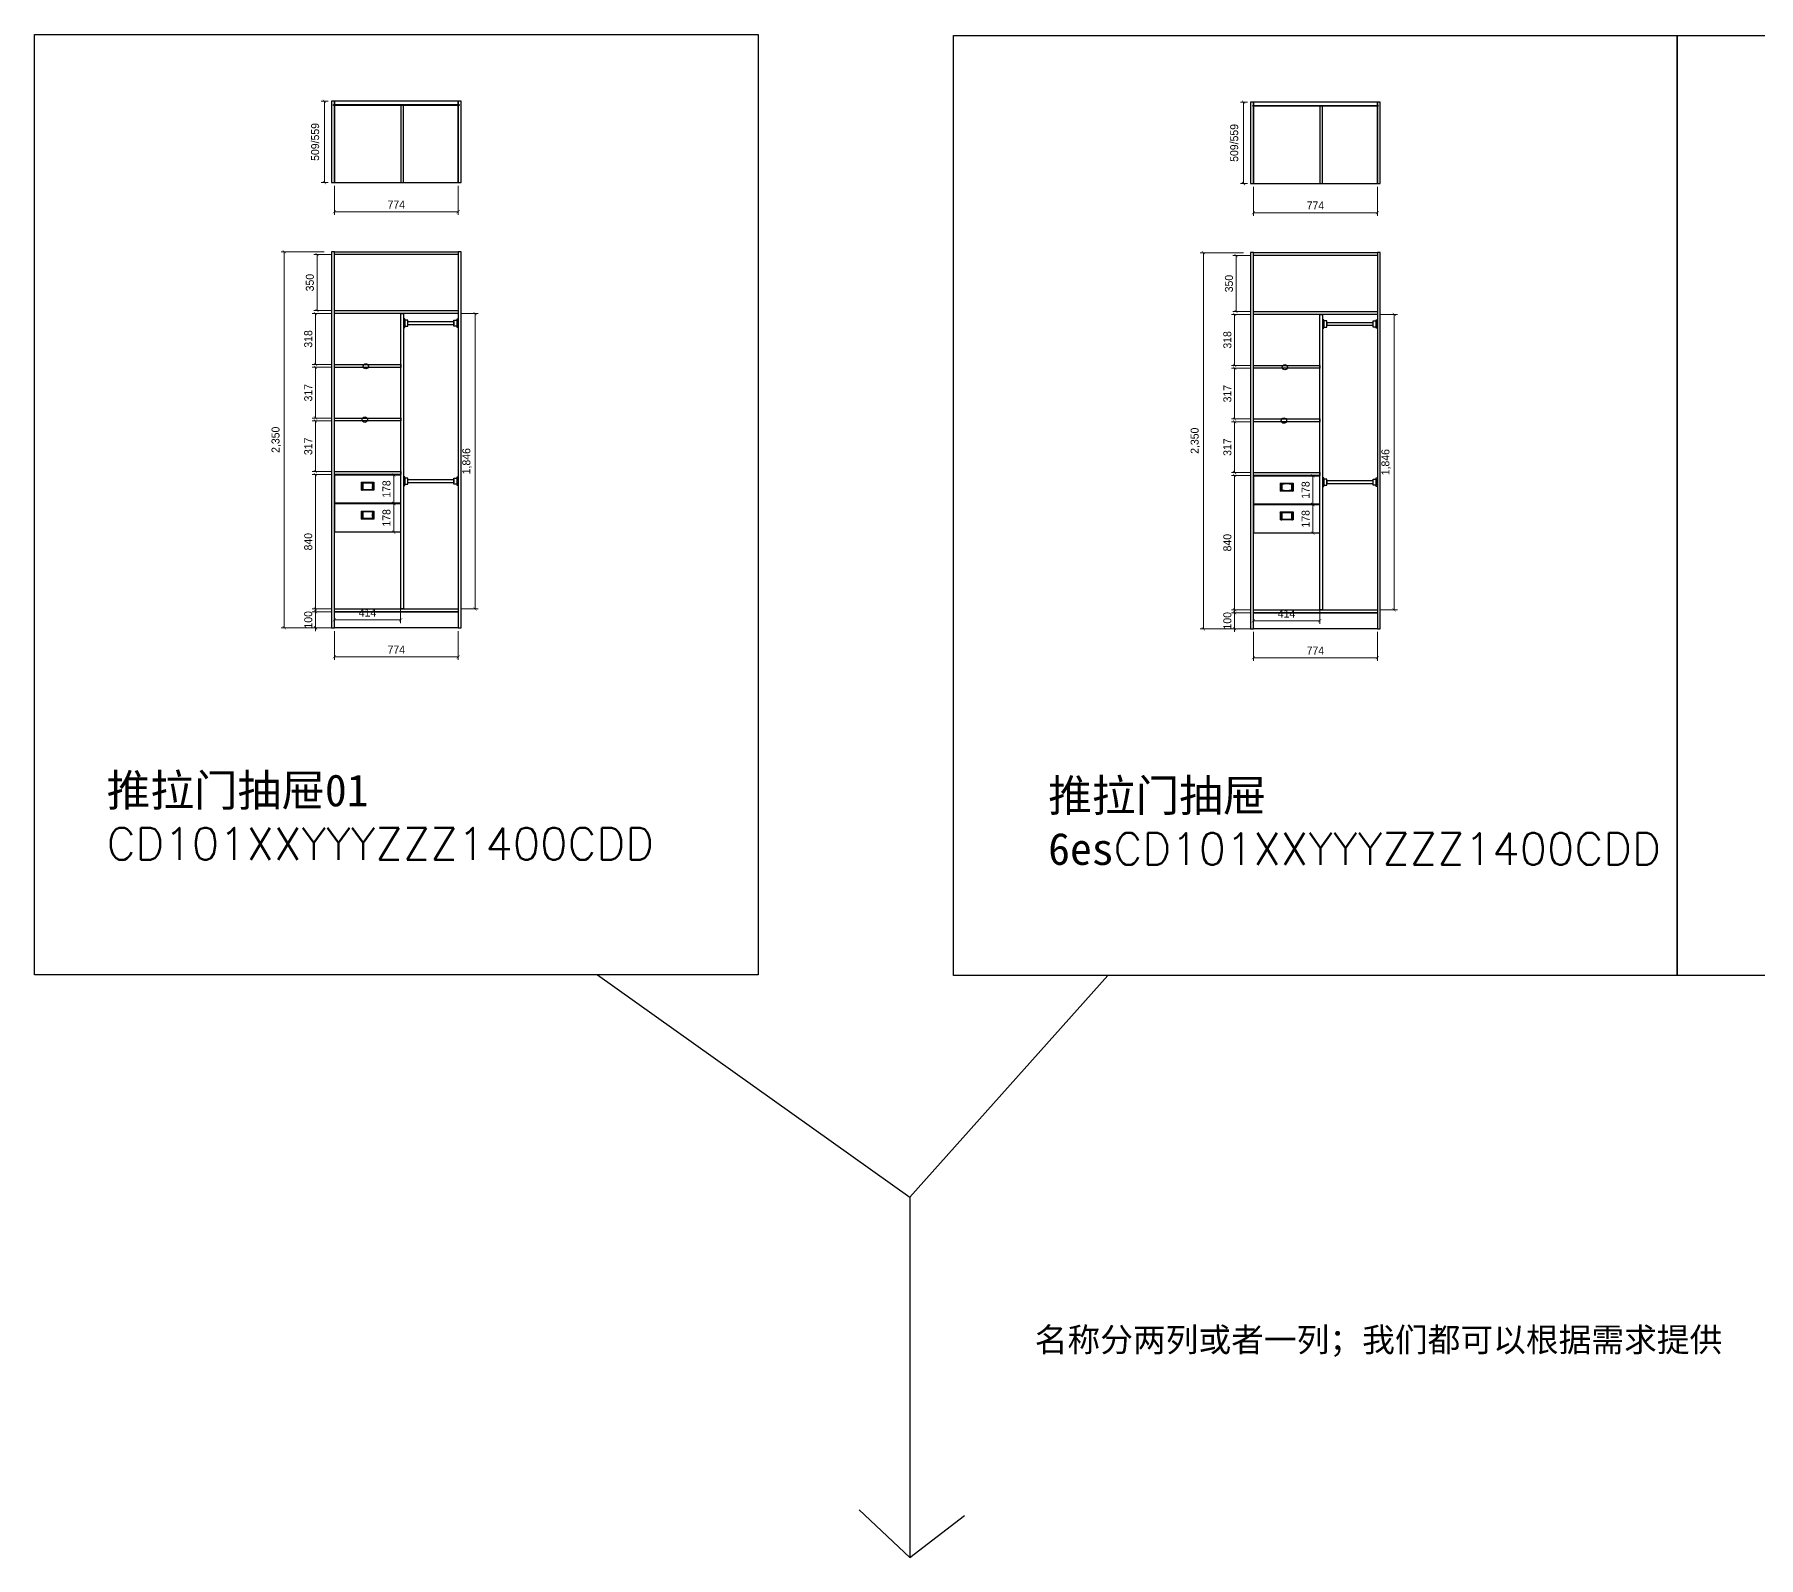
# Model space of a CAD drawing. Header units: millimetres. Extents: x 266 to 44582, y -75 to 31716.
# Drawn here: x 266 to 11039, y 22200 to 31716 of the extents above; entities that cross this region are included whole.
import ezdxf

# ---------------------------------------------------------------- set-up
doc = ezdxf.new("R2010")
doc.units = ezdxf.units.MM
for name, color, linetype in [('3', 3, 'Continuous'), ('7', 7, 'Continuous'), ('DIM【标注】', 66, 'Continuous')]:
    doc.layers.add(name, color=color, linetype=linetype)
doc.styles.add('-黑体', font='txt.shx', dxfattribs={"bigfont": 'bigfont.shx'})
doc.styles.add('AUDIT_D_071121225343-4', font='')
doc.styles.get("Standard").update_dxf_attribs({"font": ''})
doc.styles.get('AUDIT_D_071121225343-4').set_extended_font_data('HY울릉도L')
doc.styles.get('Standard').set_extended_font_data('SimSun')
doc.dimstyles.new('家居常用', dxfattribs={"dimscale": 200, "dimtxt": 0.25, "dimasz": 0.1, "dimexe": 0.1, "dimexo": 0.1, "dimgap": 0.1, "dimtad": 1, "dimdec": 0, "dimlunit": 6, "dimtxsty": 'AUDIT_D_071121225343-4', "dimblk": 'ARCHTICK', "dimcen": 1, "dimclrd": 252, "dimclre": 252, "dimclrt": 3, "dimadec": 0, "dimazin": 0, "dimtfac": 1, "dimtdec": 0, "dimtix": 1, "dimtmove": 1, "dimatfit": 3, "dimldrblk": 'DOT', "dimfxl": 0.3, "dimfxlon": 1, "dimlwd": 9, "dimlwe": 9, "dimarcsym": 0})
pattern_1 = [(45, (1305.171, -13759.847), (-2.245064, 2.245064), []), (45, (1305.171, -13758.2594), (-2.245064, 2.245064), [])]

# ---------------------------------------------------------------- blocks, each defined once
blk = doc.blocks.new('_ArchTick')
at = {"color": 0, "linetype": 'ByBlock', "const_width": 0.15}
blk.add_lwpolyline([(-0.5, -0.5), (0.5, 0.5)], dxfattribs=at)
blk = doc.blocks.new('*D5')
at = {"layer": '3', "color": 252, "lineweight": 9}
for p, q in [((7863, 30335), (7755, 30335)), ((7775, 30335), (7775, 29985)), ((7863, 29985), (7755, 29985))]:
    blk.add_line(p, q, dxfattribs=at)
at = {"layer": 'Defpoints', "color": 0}
for p in [(7883, 30335), (7775, 29985), (7883, 29985)]:
    blk.add_point(p, dxfattribs=at)
at = {"layer": '3', "color": 252, "lineweight": 9, "xscale": 20, "yscale": 20, "zscale": 20}
for p, rotation in [((7775, 30335), 90), ((7775, 29985), 270)]:
    blk.add_blockref('_ArchTick', p, dxfattribs=dict(at, rotation=rotation))
at = {"layer": '3', "color": 3, "insert": (7730, 30160), "char_height": 50, "attachment_point": 5, "rotation": 90, "style": 'AUDIT_D_071121225343-4'}
blk.add_mtext('350', dxfattribs=at)
blk = doc.blocks.new('_DOT')
at = {"color": 0, "linetype": 'ByBlock'}
blk.add_line((-0.5, 0), (-1, 0), dxfattribs=at)
at = {"color": 0, "linetype": 'ByBlock', "const_width": 0.5}
blk.add_lwpolyline([(-0.25, 0, 1), (0.25, 0, 1)], format="xyb", close=True, dxfattribs=at)
blk = doc.blocks.new('*D6')
at = {"layer": '3', "color": 252, "lineweight": 9}
for p, q in [((7863, 29967), (7745, 29967)), ((7765, 29967), (7765, 29649)), ((7863, 29649), (7745, 29649))]:
    blk.add_line(p, q, dxfattribs=at)
at = {"layer": 'Defpoints', "color": 0}
for p in [(7883, 29967), (7765, 29649), (7883, 29649)]:
    blk.add_point(p, dxfattribs=at)
at = {"layer": '3', "color": 252, "lineweight": 9, "xscale": 20, "yscale": 20, "zscale": 20}
for p, rotation in [((7765, 29967), 90), ((7765, 29649), 270)]:
    blk.add_blockref('_ArchTick', p, dxfattribs=dict(at, rotation=rotation))
at = {"layer": '3', "color": 3, "insert": (7720, 29808), "char_height": 50, "attachment_point": 5, "rotation": 90, "style": 'AUDIT_D_071121225343-4'}
blk.add_mtext('318', dxfattribs=at)
blk = doc.blocks.new('*D7')
at = {"layer": '3', "color": 252, "lineweight": 9}
for p, q in [((7863, 29631), (7745, 29631)), ((7765, 29631), (7765, 29314)), ((7863, 29314), (7745, 29314))]:
    blk.add_line(p, q, dxfattribs=at)
at = {"layer": 'Defpoints', "color": 0}
for p in [(7883, 29631), (7765, 29314), (7883, 29314)]:
    blk.add_point(p, dxfattribs=at)
at = {"layer": '3', "color": 252, "lineweight": 9, "xscale": 20, "yscale": 20, "zscale": 20}
for p, rotation in [((7765, 29631), 90), ((7765, 29314), 270)]:
    blk.add_blockref('_ArchTick', p, dxfattribs=dict(at, rotation=rotation))
at = {"layer": '3', "color": 3, "insert": (7720, 29472), "char_height": 50, "attachment_point": 5, "rotation": 90, "style": 'AUDIT_D_071121225343-4'}
blk.add_mtext('317', dxfattribs=at)
blk = doc.blocks.new('*D8')
at = {"layer": '3', "color": 252, "lineweight": 9}
for p, q in [((7863, 29296), (7745, 29296)), ((7765, 29296), (7765, 28979)), ((7863, 28979), (7745, 28979))]:
    blk.add_line(p, q, dxfattribs=at)
at = {"layer": 'Defpoints', "color": 0}
for p in [(7883, 29296), (7765, 28979), (7883, 28979)]:
    blk.add_point(p, dxfattribs=at)
at = {"layer": '3', "color": 252, "lineweight": 9, "xscale": 20, "yscale": 20, "zscale": 20}
for p, rotation in [((7765, 29296), 90), ((7765, 28979), 270)]:
    blk.add_blockref('_ArchTick', p, dxfattribs=dict(at, rotation=rotation))
at = {"layer": '3', "color": 3, "insert": (7720, 29138), "char_height": 50, "attachment_point": 5, "rotation": 90, "style": 'AUDIT_D_071121225343-4'}
blk.add_mtext('317', dxfattribs=at)
blk = doc.blocks.new('衣柜内拉手')
h = blk.add_hatch()
h.set_pattern_fill('STEEL', color=256, style=0)
h.set_pattern_definition(pattern_1)
h.paths.add_polyline_path([(-30, 0), (-40, 0), (-40, -50), (-30, -50)])
h = blk.add_hatch()
h.set_pattern_fill('STEEL', color=256, style=0)
h.set_pattern_definition(pattern_1)
h.paths.add_polyline_path([(40, 0), (30, 0), (30, -50), (40, -50)])
for p, q in [((-40, 0), (40, 0)), ((-40, 0), (-40, -50)), ((-30, 0), (-30, -50)), ((30, 0), (30, -50)), ((40, 0), (40, -50)), ((40, -50), (-40, -50))]:
    blk.add_line(p, q)
for centre, start, end in [((0, -258), 83.1787, 96.8213), ((0, 208), 263.1787, 276.8213)]:
    blk.add_arc(centre, 253, start, end)
blk = doc.blocks.new('*D9')
at = {"layer": '3', "color": 252, "lineweight": 9}
for p, q in [((7863, 28961), (7745, 28961)), ((7765, 28961), (7765, 28121)), ((7863, 28121), (7745, 28121))]:
    blk.add_line(p, q, dxfattribs=at)
at = {"layer": 'Defpoints', "color": 0}
for p in [(7883, 28961), (7765, 28121), (7883, 28121)]:
    blk.add_point(p, dxfattribs=at)
at = {"layer": '3', "color": 252, "lineweight": 9, "xscale": 20, "yscale": 20, "zscale": 20}
for p, rotation in [((7765, 28961), 90), ((7765, 28121), 270)]:
    blk.add_blockref('_ArchTick', p, dxfattribs=dict(at, rotation=rotation))
at = {"layer": '3', "color": 3, "insert": (7720, 28541), "char_height": 50, "attachment_point": 5, "rotation": 90, "style": 'AUDIT_D_071121225343-4'}
blk.add_mtext('840', dxfattribs=at)
blk = doc.blocks.new('*D10')
at = {"layer": '3', "color": 252, "lineweight": 9}
for p, q in [((7820, 30353), (7550, 30353)), ((7570, 30353), (7570, 28003)), ((7820, 28003), (7550, 28003))]:
    blk.add_line(p, q, dxfattribs=at)
at = {"layer": 'Defpoints', "color": 0}
for p in [(7865, 30353), (7570, 28003), (7865, 28003)]:
    blk.add_point(p, dxfattribs=at)
at = {"layer": '3', "color": 252, "lineweight": 9, "xscale": 20, "yscale": 20, "zscale": 20}
for p, rotation in [((7570, 30353), 90), ((7570, 28003), 270)]:
    blk.add_blockref('_ArchTick', p, dxfattribs=dict(at, rotation=rotation))
at = {"layer": '3', "color": 3, "insert": (7520, 29178), "char_height": 50, "attachment_point": 5, "rotation": 90, "style": 'AUDIT_D_071121225343-4'}
blk.add_mtext('2,350', dxfattribs=at)
blk = doc.blocks.new('A$C6B5F1E48')
at = {"layer": '7'}
for points in [[(8, 0), (8, 54), (0, 54), (0, 0)], [(27, 8), (27, 46), (8, 46), (8, 8)]]:
    blk.add_lwpolyline(points, close=True, dxfattribs=at)
blk = doc.blocks.new('*D11')
at = {"layer": '3', "color": 252, "lineweight": 9}
for p, q in [((8677, 29967), (8782, 29967)), ((8762, 29967), (8762, 28121)), ((8677, 28121), (8782, 28121))]:
    blk.add_line(p, q, dxfattribs=at)
at = {"layer": 'Defpoints', "color": 0}
for p in [(8657, 29967), (8657, 28121), (8762, 28121)]:
    blk.add_point(p, dxfattribs=at)
at = {"layer": '3', "color": 252, "lineweight": 9, "xscale": 20, "yscale": 20, "zscale": 20}
for p, rotation in [((8762, 29967), 90), ((8762, 28121), 270)]:
    blk.add_blockref('_ArchTick', p, dxfattribs=dict(at, rotation=rotation))
at = {"layer": '3', "color": 3, "insert": (8712, 29044), "char_height": 50, "attachment_point": 5, "rotation": 90, "style": 'AUDIT_D_071121225343-4'}
blk.add_mtext('1,846', dxfattribs=at)
blk = doc.blocks.new('*D12')
at = {"layer": '3', "color": 252, "lineweight": 9}
for p, q in [((7765, 28103), (7765, 28123)), ((7863, 28103), (7745, 28103)), ((7765, 28103), (7765, 28003)), ((7863, 28003), (7745, 28003)), ((7765, 28003), (7765, 27983))]:
    blk.add_line(p, q, dxfattribs=at)
at = {"layer": 'Defpoints', "color": 0}
for p in [(7883, 28103), (7765, 28003), (7883, 28003)]:
    blk.add_point(p, dxfattribs=at)
at = {"layer": '3', "color": 252, "lineweight": 9, "xscale": 20, "yscale": 20, "zscale": 20}
for p, rotation in [((7765, 28103), 270), ((7765, 28003), 90)]:
    blk.add_blockref('_ArchTick', p, dxfattribs=dict(at, rotation=rotation))
at = {"layer": '3', "color": 3, "insert": (7720, 28053), "char_height": 50, "attachment_point": 5, "rotation": 90, "style": 'AUDIT_D_071121225343-4'}
blk.add_mtext('100', dxfattribs=at)
blk = doc.blocks.new('*D13')
at = {"layer": '3', "color": 252, "lineweight": 9}
for p, q in [((7845, 31294), (7801, 31294)), ((7821, 31294), (7821, 30785)), ((7845, 30785), (7801, 30785))]:
    blk.add_line(p, q, dxfattribs=at)
at = {"layer": 'Defpoints', "color": 0}
for p in [(7865, 31294), (7821, 30785), (7865, 30785)]:
    blk.add_point(p, dxfattribs=at)
at = {"layer": '3', "color": 252, "lineweight": 9, "xscale": 20, "yscale": 20, "zscale": 20}
for p, rotation in [((7821, 31294), 90), ((7821, 30785), 270)]:
    blk.add_blockref('_ArchTick', p, dxfattribs=dict(at, rotation=rotation))
at = {"layer": '3', "color": 3, "insert": (7763, 31039), "char_height": 50, "attachment_point": 5, "rotation": 90, "style": 'AUDIT_D_071121225343-4'}
blk.add_mtext('509/559', dxfattribs=at)
blk = doc.blocks.new('*D14')
at = {"layer": '3', "color": 252, "lineweight": 9}
for p, q in [((8194, 28959), (8274, 28959)), ((8254, 28781), (8254, 28959)), ((8194, 28781), (8274, 28781))]:
    blk.add_line(p, q, dxfattribs=at)
at = {"layer": 'Defpoints', "color": 0}
for p in [(8174, 28959), (8254, 28959), (8174, 28781)]:
    blk.add_point(p, dxfattribs=at)
at = {"layer": '3', "color": 252, "lineweight": 9, "xscale": 20, "yscale": 20, "zscale": 20}
for p, rotation in [((8254, 28959), 90), ((8254, 28781), 270)]:
    blk.add_blockref('_ArchTick', p, dxfattribs=dict(at, rotation=rotation))
at = {"layer": '3', "color": 3, "insert": (8209, 28870), "char_height": 50, "attachment_point": 5, "rotation": 90, "style": 'AUDIT_D_071121225343-4'}
blk.add_mtext('178', dxfattribs=at)
blk = doc.blocks.new('*D15')
at = {"layer": '3', "color": 252, "lineweight": 9}
for p, q in [((8194, 28779), (8274, 28779)), ((8254, 28601), (8254, 28779)), ((8194, 28601), (8274, 28601))]:
    blk.add_line(p, q, dxfattribs=at)
at = {"layer": 'Defpoints', "color": 0}
for p in [(8174, 28779), (8254, 28779), (8174, 28601)]:
    blk.add_point(p, dxfattribs=at)
at = {"layer": '3', "color": 252, "lineweight": 9, "xscale": 20, "yscale": 20, "zscale": 20}
for p, rotation in [((8254, 28779), 90), ((8254, 28601), 270)]:
    blk.add_blockref('_ArchTick', p, dxfattribs=dict(at, rotation=rotation))
at = {"layer": '3', "color": 3, "insert": (8209, 28690), "char_height": 50, "attachment_point": 5, "rotation": 90, "style": 'AUDIT_D_071121225343-4'}
blk.add_mtext('178', dxfattribs=at)
blk = doc.blocks.new('*D16')
at = {"layer": 'Defpoints', "color": 0}
for p in [(7883, 28145), (8297, 28145), (8297, 28053)]:
    blk.add_point(p, dxfattribs=at)
at = {"layer": 'DIM【标注】', "color": 252, "lineweight": 9}
for p, q in [((7883, 28125), (7883, 28033)), ((8297, 28125), (8297, 28033)), ((7883, 28053), (8297, 28053))]:
    blk.add_line(p, q, dxfattribs=at)
at = {"layer": 'DIM【标注】', "color": 252, "lineweight": 9, "xscale": 20, "yscale": 20, "zscale": 20, "rotation": 180}
blk.add_blockref('_ArchTick', (7883, 28053), dxfattribs=at)
at = {"layer": 'DIM【标注】', "color": 252, "lineweight": 9, "xscale": 20, "yscale": 20, "zscale": 20}
blk.add_blockref('_ArchTick', (8297, 28053), dxfattribs=at)
at = {"layer": 'DIM【标注】', "color": 3, "insert": (8090, 28098), "char_height": 50, "attachment_point": 5, "style": 'AUDIT_D_071121225343-4'}
blk.add_mtext('414', dxfattribs=at)
blk = doc.blocks.new('*D17')
at = {"layer": 'Defpoints', "color": 0}
for p in [(7883, 30785), (8657, 30785), (8657, 30603)]:
    blk.add_point(p, dxfattribs=at)
at = {"layer": 'DIM【标注】', "color": 252, "lineweight": 9}
for p, q in [((7883, 30765), (7883, 30583)), ((8657, 30765), (8657, 30583)), ((7883, 30603), (8657, 30603))]:
    blk.add_line(p, q, dxfattribs=at)
at = {"layer": 'DIM【标注】', "color": 252, "lineweight": 9, "xscale": 20, "yscale": 20, "zscale": 20, "rotation": 180}
blk.add_blockref('_ArchTick', (7883, 30603), dxfattribs=at)
at = {"layer": 'DIM【标注】', "color": 252, "lineweight": 9, "xscale": 20, "yscale": 20, "zscale": 20}
blk.add_blockref('_ArchTick', (8657, 30603), dxfattribs=at)
at = {"layer": 'DIM【标注】', "color": 3, "insert": (8270, 30648), "char_height": 50, "attachment_point": 5, "style": 'AUDIT_D_071121225343-4'}
blk.add_mtext('774', dxfattribs=at)
blk = doc.blocks.new('*D18')
at = {"layer": 'Defpoints', "color": 0}
for p in [(7883, 28003), (8657, 28003), (8657, 27822)]:
    blk.add_point(p, dxfattribs=at)
at = {"layer": 'DIM【标注】', "color": 252, "lineweight": 9}
for p, q in [((7883, 27983), (7883, 27802)), ((8657, 27983), (8657, 27802)), ((7883, 27822), (8657, 27822))]:
    blk.add_line(p, q, dxfattribs=at)
at = {"layer": 'DIM【标注】', "color": 252, "lineweight": 9, "xscale": 20, "yscale": 20, "zscale": 20, "rotation": 180}
blk.add_blockref('_ArchTick', (7883, 27822), dxfattribs=at)
at = {"layer": 'DIM【标注】', "color": 252, "lineweight": 9, "xscale": 20, "yscale": 20, "zscale": 20}
blk.add_blockref('_ArchTick', (8657, 27822), dxfattribs=at)
at = {"layer": 'DIM【标注】', "color": 3, "insert": (8270, 27867), "char_height": 50, "attachment_point": 5, "style": 'AUDIT_D_071121225343-4'}
blk.add_mtext('774', dxfattribs=at)
blk = doc.blocks.new('*D144')
at = {"layer": '3', "color": 252, "lineweight": 9}
for p, q in [((2120, 30341), (2012, 30341)), ((2032, 30341), (2032, 29991)), ((2120, 29991), (2012, 29991))]:
    blk.add_line(p, q, dxfattribs=at)
at = {"layer": 'Defpoints', "color": 0}
for p in [(2140, 30341), (2032, 29991), (2140, 29991)]:
    blk.add_point(p, dxfattribs=at)
at = {"layer": '3', "color": 252, "lineweight": 9, "xscale": 20, "yscale": 20, "zscale": 20}
for p, rotation in [((2032, 30341), 90), ((2032, 29991), 270)]:
    blk.add_blockref('_ArchTick', p, dxfattribs=dict(at, rotation=rotation))
at = {"layer": '3', "color": 3, "insert": (1987, 30166), "char_height": 50, "attachment_point": 5, "rotation": 90, "style": 'AUDIT_D_071121225343-4'}
blk.add_mtext('350', dxfattribs=at)
blk = doc.blocks.new('*D145')
at = {"layer": '3', "color": 252, "lineweight": 9}
for p, q in [((2120, 29973), (2002, 29973)), ((2022, 29973), (2022, 29655)), ((2120, 29655), (2002, 29655))]:
    blk.add_line(p, q, dxfattribs=at)
at = {"layer": 'Defpoints', "color": 0}
for p in [(2140, 29973), (2022, 29655), (2140, 29655)]:
    blk.add_point(p, dxfattribs=at)
at = {"layer": '3', "color": 252, "lineweight": 9, "xscale": 20, "yscale": 20, "zscale": 20}
for p, rotation in [((2022, 29973), 90), ((2022, 29655), 270)]:
    blk.add_blockref('_ArchTick', p, dxfattribs=dict(at, rotation=rotation))
at = {"layer": '3', "color": 3, "insert": (1977, 29814), "char_height": 50, "attachment_point": 5, "rotation": 90, "style": 'AUDIT_D_071121225343-4'}
blk.add_mtext('318', dxfattribs=at)
blk = doc.blocks.new('*D146')
at = {"layer": '3', "color": 252, "lineweight": 9}
for p, q in [((2120, 29637), (2002, 29637)), ((2022, 29637), (2022, 29320)), ((2120, 29320), (2002, 29320))]:
    blk.add_line(p, q, dxfattribs=at)
at = {"layer": 'Defpoints', "color": 0}
for p in [(2140, 29637), (2022, 29320), (2140, 29320)]:
    blk.add_point(p, dxfattribs=at)
at = {"layer": '3', "color": 252, "lineweight": 9, "xscale": 20, "yscale": 20, "zscale": 20}
for p, rotation in [((2022, 29637), 90), ((2022, 29320), 270)]:
    blk.add_blockref('_ArchTick', p, dxfattribs=dict(at, rotation=rotation))
at = {"layer": '3', "color": 3, "insert": (1977, 29478), "char_height": 50, "attachment_point": 5, "rotation": 90, "style": 'AUDIT_D_071121225343-4'}
blk.add_mtext('317', dxfattribs=at)
blk = doc.blocks.new('*D147')
at = {"layer": '3', "color": 252, "lineweight": 9}
for p, q in [((2120, 29302), (2002, 29302)), ((2022, 29302), (2022, 28985)), ((2120, 28985), (2002, 28985))]:
    blk.add_line(p, q, dxfattribs=at)
at = {"layer": 'Defpoints', "color": 0}
for p in [(2140, 29302), (2022, 28985), (2140, 28985)]:
    blk.add_point(p, dxfattribs=at)
at = {"layer": '3', "color": 252, "lineweight": 9, "xscale": 20, "yscale": 20, "zscale": 20}
for p, rotation in [((2022, 29302), 90), ((2022, 28985), 270)]:
    blk.add_blockref('_ArchTick', p, dxfattribs=dict(at, rotation=rotation))
at = {"layer": '3', "color": 3, "insert": (1977, 29143), "char_height": 50, "attachment_point": 5, "rotation": 90, "style": 'AUDIT_D_071121225343-4'}
blk.add_mtext('317', dxfattribs=at)
blk = doc.blocks.new('*D148')
at = {"layer": '3', "color": 252, "lineweight": 9}
for p, q in [((2120, 28967), (2002, 28967)), ((2022, 28967), (2022, 28127)), ((2120, 28127), (2002, 28127))]:
    blk.add_line(p, q, dxfattribs=at)
at = {"layer": 'Defpoints', "color": 0}
for p in [(2140, 28967), (2022, 28127), (2140, 28127)]:
    blk.add_point(p, dxfattribs=at)
at = {"layer": '3', "color": 252, "lineweight": 9, "xscale": 20, "yscale": 20, "zscale": 20}
for p, rotation in [((2022, 28967), 90), ((2022, 28127), 270)]:
    blk.add_blockref('_ArchTick', p, dxfattribs=dict(at, rotation=rotation))
at = {"layer": '3', "color": 3, "insert": (1977, 28547), "char_height": 50, "attachment_point": 5, "rotation": 90, "style": 'AUDIT_D_071121225343-4'}
blk.add_mtext('840', dxfattribs=at)
blk = doc.blocks.new('*D149')
at = {"layer": '3', "color": 252, "lineweight": 9}
for p, q in [((2077, 30359), (1807, 30359)), ((1827, 30359), (1827, 28009)), ((2077, 28009), (1807, 28009))]:
    blk.add_line(p, q, dxfattribs=at)
at = {"layer": 'Defpoints', "color": 0}
for p in [(2122, 30359), (1827, 28009), (2122, 28009)]:
    blk.add_point(p, dxfattribs=at)
at = {"layer": '3', "color": 252, "lineweight": 9, "xscale": 20, "yscale": 20, "zscale": 20}
for p, rotation in [((1827, 30359), 90), ((1827, 28009), 270)]:
    blk.add_blockref('_ArchTick', p, dxfattribs=dict(at, rotation=rotation))
at = {"layer": '3', "color": 3, "insert": (1777, 29184), "char_height": 50, "attachment_point": 5, "rotation": 90, "style": 'AUDIT_D_071121225343-4'}
blk.add_mtext('2,350', dxfattribs=at)
blk = doc.blocks.new('*D150')
at = {"layer": '3', "color": 252, "lineweight": 9}
for p, q in [((2934, 29973), (3039, 29973)), ((3019, 29973), (3019, 28127)), ((2934, 28127), (3039, 28127))]:
    blk.add_line(p, q, dxfattribs=at)
at = {"layer": 'Defpoints', "color": 0}
for p in [(2914, 29973), (2914, 28127), (3019, 28127)]:
    blk.add_point(p, dxfattribs=at)
at = {"layer": '3', "color": 252, "lineweight": 9, "xscale": 20, "yscale": 20, "zscale": 20}
for p, rotation in [((3019, 29973), 90), ((3019, 28127), 270)]:
    blk.add_blockref('_ArchTick', p, dxfattribs=dict(at, rotation=rotation))
at = {"layer": '3', "color": 3, "insert": (2969, 29050), "char_height": 50, "attachment_point": 5, "rotation": 90, "style": 'AUDIT_D_071121225343-4'}
blk.add_mtext('1,846', dxfattribs=at)
blk = doc.blocks.new('*D151')
at = {"layer": '3', "color": 252, "lineweight": 9}
for p, q in [((2022, 28109), (2022, 28129)), ((2120, 28109), (2002, 28109)), ((2022, 28109), (2022, 28009)), ((2120, 28009), (2002, 28009)), ((2022, 28009), (2022, 27989))]:
    blk.add_line(p, q, dxfattribs=at)
at = {"layer": 'Defpoints', "color": 0}
for p in [(2140, 28109), (2022, 28009), (2140, 28009)]:
    blk.add_point(p, dxfattribs=at)
at = {"layer": '3', "color": 252, "lineweight": 9, "xscale": 20, "yscale": 20, "zscale": 20}
for p, rotation in [((2022, 28109), 270), ((2022, 28009), 90)]:
    blk.add_blockref('_ArchTick', p, dxfattribs=dict(at, rotation=rotation))
at = {"layer": '3', "color": 3, "insert": (1977, 28059), "char_height": 50, "attachment_point": 5, "rotation": 90, "style": 'AUDIT_D_071121225343-4'}
blk.add_mtext('100', dxfattribs=at)
blk = doc.blocks.new('*D152')
at = {"layer": '3', "color": 252, "lineweight": 9}
for p, q in [((2102, 31300), (2058, 31300)), ((2078, 31300), (2078, 30791)), ((2102, 30791), (2058, 30791))]:
    blk.add_line(p, q, dxfattribs=at)
at = {"layer": 'Defpoints', "color": 0}
for p in [(2122, 31300), (2078, 30791), (2122, 30791)]:
    blk.add_point(p, dxfattribs=at)
at = {"layer": '3', "color": 252, "lineweight": 9, "xscale": 20, "yscale": 20, "zscale": 20}
for p, rotation in [((2078, 31300), 90), ((2078, 30791), 270)]:
    blk.add_blockref('_ArchTick', p, dxfattribs=dict(at, rotation=rotation))
at = {"layer": '3', "color": 3, "insert": (2020, 31045), "char_height": 50, "attachment_point": 5, "rotation": 90, "style": 'AUDIT_D_071121225343-4'}
blk.add_mtext('509/559', dxfattribs=at)
blk = doc.blocks.new('*D153')
at = {"layer": '3', "color": 252, "lineweight": 9}
for p, q in [((2451, 28965), (2531, 28965)), ((2511, 28787), (2511, 28965)), ((2451, 28787), (2531, 28787))]:
    blk.add_line(p, q, dxfattribs=at)
at = {"layer": 'Defpoints', "color": 0}
for p in [(2431, 28965), (2511, 28965), (2431, 28787)]:
    blk.add_point(p, dxfattribs=at)
at = {"layer": '3', "color": 252, "lineweight": 9, "xscale": 20, "yscale": 20, "zscale": 20}
for p, rotation in [((2511, 28965), 90), ((2511, 28787), 270)]:
    blk.add_blockref('_ArchTick', p, dxfattribs=dict(at, rotation=rotation))
at = {"layer": '3', "color": 3, "insert": (2466, 28876), "char_height": 50, "attachment_point": 5, "rotation": 90, "style": 'AUDIT_D_071121225343-4'}
blk.add_mtext('178', dxfattribs=at)
blk = doc.blocks.new('*D154')
at = {"layer": '3', "color": 252, "lineweight": 9}
for p, q in [((2451, 28785), (2531, 28785)), ((2511, 28607), (2511, 28785)), ((2451, 28607), (2531, 28607))]:
    blk.add_line(p, q, dxfattribs=at)
at = {"layer": 'Defpoints', "color": 0}
for p in [(2431, 28785), (2511, 28785), (2431, 28607)]:
    blk.add_point(p, dxfattribs=at)
at = {"layer": '3', "color": 252, "lineweight": 9, "xscale": 20, "yscale": 20, "zscale": 20}
for p, rotation in [((2511, 28785), 90), ((2511, 28607), 270)]:
    blk.add_blockref('_ArchTick', p, dxfattribs=dict(at, rotation=rotation))
at = {"layer": '3', "color": 3, "insert": (2466, 28696), "char_height": 50, "attachment_point": 5, "rotation": 90, "style": 'AUDIT_D_071121225343-4'}
blk.add_mtext('178', dxfattribs=at)
blk = doc.blocks.new('*D155')
at = {"layer": 'Defpoints', "color": 0}
for p in [(2140, 28151), (2554, 28151), (2554, 28059)]:
    blk.add_point(p, dxfattribs=at)
at = {"layer": 'DIM【标注】', "color": 252, "lineweight": 9}
for p, q in [((2140, 28131), (2140, 28039)), ((2554, 28131), (2554, 28039)), ((2140, 28059), (2554, 28059))]:
    blk.add_line(p, q, dxfattribs=at)
at = {"layer": 'DIM【标注】', "color": 252, "lineweight": 9, "xscale": 20, "yscale": 20, "zscale": 20, "rotation": 180}
blk.add_blockref('_ArchTick', (2140, 28059), dxfattribs=at)
at = {"layer": 'DIM【标注】', "color": 252, "lineweight": 9, "xscale": 20, "yscale": 20, "zscale": 20}
blk.add_blockref('_ArchTick', (2554, 28059), dxfattribs=at)
at = {"layer": 'DIM【标注】', "color": 3, "insert": (2347, 28104), "char_height": 50, "attachment_point": 5, "style": 'AUDIT_D_071121225343-4'}
blk.add_mtext('414', dxfattribs=at)
blk = doc.blocks.new('*D156')
at = {"layer": 'Defpoints', "color": 0}
for p in [(2140, 30791), (2914, 30791), (2914, 30609)]:
    blk.add_point(p, dxfattribs=at)
at = {"layer": 'DIM【标注】', "color": 252, "lineweight": 9}
for p, q in [((2140, 30771), (2140, 30589)), ((2914, 30771), (2914, 30589)), ((2140, 30609), (2914, 30609))]:
    blk.add_line(p, q, dxfattribs=at)
at = {"layer": 'DIM【标注】', "color": 252, "lineweight": 9, "xscale": 20, "yscale": 20, "zscale": 20, "rotation": 180}
blk.add_blockref('_ArchTick', (2140, 30609), dxfattribs=at)
at = {"layer": 'DIM【标注】', "color": 252, "lineweight": 9, "xscale": 20, "yscale": 20, "zscale": 20}
blk.add_blockref('_ArchTick', (2914, 30609), dxfattribs=at)
at = {"layer": 'DIM【标注】', "color": 3, "insert": (2527, 30654), "char_height": 50, "attachment_point": 5, "style": 'AUDIT_D_071121225343-4'}
blk.add_mtext('774', dxfattribs=at)
blk = doc.blocks.new('*D157')
at = {"layer": 'Defpoints', "color": 0}
for p in [(2140, 28009), (2914, 28009), (2914, 27828)]:
    blk.add_point(p, dxfattribs=at)
at = {"layer": 'DIM【标注】', "color": 252, "lineweight": 9}
for p, q in [((2140, 27989), (2140, 27808)), ((2914, 27989), (2914, 27808)), ((2140, 27828), (2914, 27828))]:
    blk.add_line(p, q, dxfattribs=at)
at = {"layer": 'DIM【标注】', "color": 252, "lineweight": 9, "xscale": 20, "yscale": 20, "zscale": 20, "rotation": 180}
blk.add_blockref('_ArchTick', (2140, 27828), dxfattribs=at)
at = {"layer": 'DIM【标注】', "color": 252, "lineweight": 9, "xscale": 20, "yscale": 20, "zscale": 20}
blk.add_blockref('_ArchTick', (2914, 27828), dxfattribs=at)
at = {"layer": 'DIM【标注】', "color": 3, "insert": (2527, 27873), "char_height": 50, "attachment_point": 5, "style": 'AUDIT_D_071121225343-4'}
blk.add_mtext('774', dxfattribs=at)

msp = doc.modelspace()

# ---------------------------------------------------------------- linework, layer by layer
for p, q in [((3783.9, 25841.1), (5735, 24451.1)), ((5735, 24451.1), (6972.7, 25835.4)), ((5735, 24451.1), (5735, 22199.6)), ((5735, 22199.6), (5419, 22498)), ((5735, 22199.6), (6076.9, 22463))]:
    msp.add_line(p, q)
for points in [[(266.2, 31716.5), (4787.2, 31716.5), (4787.2, 25841.1), (266.2, 25841.1)], [(6009, 31710.7), (10530, 31710.7), (10530, 25835.4), (6009, 25835.4)], [(10530, 31710.7), (15051.1, 31710.7), (15051.1, 25835.4), (10530, 25835.4)]]:
    msp.add_lwpolyline(points, close=True)
at = {"layer": '3', "color": 0}
for points in [[(2122.5, 30790.6), (2140.5, 30790.6), (2140.5, 31299.6), (2122.5, 31299.6)], [(2140.5, 30790.6), (2914.5, 30790.6), (2914.5, 31299.6), (2140.5, 31299.6)], [(2554.5, 30790.6), (2572.5, 30790.6), (2572.5, 31273.3), (2554.5, 31273.3)], [(2914.5, 30790.6), (2932.5, 30790.6), (2932.5, 31299.6), (2914.5, 31299.6)], [(7865.3, 30784.9), (7883.3, 30784.9), (7883.3, 31293.9), (7865.3, 31293.9)], [(7883.3, 30784.9), (8657.3, 30784.9), (8657.3, 31293.9), (7883.3, 31293.9)], [(8297.3, 30784.9), (8315.3, 30784.9), (8315.3, 31267.6), (8297.3, 31267.6)], [(8657.3, 30784.9), (8675.3, 30784.9), (8675.3, 31293.9), (8657.3, 31293.9)], [(2122.5, 28008.9), (2140.5, 28008.9), (2140.5, 30358.9), (2122.5, 30358.9)], [(2140.5, 30358.9), (2914.5, 30358.9), (2914.5, 30340.9), (2140.5, 30340.9)], [(2914.5, 28008.9), (2932.5, 28008.9), (2932.5, 30358.9), (2914.5, 30358.9)], [(7865.3, 28003.2), (7883.3, 28003.2), (7883.3, 30353.2), (7865.3, 30353.2)], [(7883.3, 30353.2), (8657.3, 30353.2), (8657.3, 30335.2), (7883.3, 30335.2)], [(8657.3, 28003.2), (8675.3, 28003.2), (8675.3, 30353.2), (8657.3, 30353.2)], [(2140.5, 29990.9), (2914.5, 29990.9), (2914.5, 29972.9), (2140.5, 29972.9)], [(2554.5, 29972.9), (2572.5, 29972.9), (2572.5, 28126.9), (2554.5, 28126.9)], [(7883.3, 29985.2), (8657.3, 29985.2), (8657.3, 29967.2), (7883.3, 29967.2)], [(8297.3, 29967.2), (8315.3, 29967.2), (8315.3, 28121.2), (8297.3, 28121.2)], [(2140.5, 29654.6), (2554.5, 29654.6), (2554.5, 29636.6), (2140.5, 29636.6)], [(7883.3, 29648.9), (8297.3, 29648.9), (8297.3, 29630.9), (7883.3, 29630.9)], [(2140.5, 29319.6), (2554.5, 29319.6), (2554.5, 29301.6), (2140.5, 29301.6)], [(7883.3, 29313.9), (8297.3, 29313.9), (8297.3, 29295.9), (7883.3, 29295.9)], [(2140.5, 28985.1), (2554.5, 28985.1), (2554.5, 28967.1), (2140.5, 28967.1)], [(7883.3, 28979.4), (8297.3, 28979.4), (8297.3, 28961.4), (7883.3, 28961.4)], [(2140.5, 28126.9), (2914.5, 28126.9), (2914.5, 28108.9), (2140.5, 28108.9)], [(7883.3, 28121.2), (8657.3, 28121.2), (8657.3, 28103.2), (7883.3, 28103.2)]]:
    msp.add_lwpolyline(points, close=True, dxfattribs=at)
at = {"layer": '3', "color": 2}
for points in [[(2135.5, 31278.3), (2919.5, 31278.3), (2919.5, 31273.3), (2135.5, 31273.3)], [(7878.3, 31272.6), (8662.3, 31272.6), (8662.3, 31267.6), (7878.3, 31267.6)]]:
    msp.add_lwpolyline(points, close=True, dxfattribs=at)
at = {"layer": '3', "color": 8}
for points in [[(2599.9, 29923.2), (2887.1, 29923.2), (2887.1, 29903), (2599.9, 29903)], [(8342.8, 29917.4), (8629.9, 29917.4), (8629.9, 29897.3), (8342.8, 29897.3)], [(2599.9, 28934.8), (2887.1, 28934.8), (2887.1, 28914.7), (2599.9, 28914.7)], [(8342.8, 28929.1), (8629.9, 28929.1), (8629.9, 28909), (8342.8, 28909)]]:
    msp.add_lwpolyline(points, close=True, dxfattribs=at)
at = {"layer": '3'}
for points in [[(2142.5, 28965.1), (2552.5, 28965.1), (2552.5, 28787.1), (2142.5, 28787.1)], [(7885.3, 28959.4), (8295.3, 28959.4), (8295.3, 28781.4), (7885.3, 28781.4)], [(2142.5, 28785.1), (2552.5, 28785.1), (2552.5, 28607.1), (2142.5, 28607.1)], [(7885.3, 28779.4), (8295.3, 28779.4), (8295.3, 28601.4), (7885.3, 28601.4)]]:
    msp.add_lwpolyline(points, close=True, dxfattribs=at)
at = {"layer": '3', "color": 7, "true_color": 0xffffff}
for points in [[(2140.5, 28108.9), (2914.5, 28108.9), (2914.5, 28008.9), (2140.5, 28008.9)], [(7883.3, 28103.2), (8657.3, 28103.2), (8657.3, 28003.2), (7883.3, 28003.2)]]:
    msp.add_lwpolyline(points, close=True, dxfattribs=at)
at = {"layer": '3'}
for centre, radius in [((2336.5, 29643.1), 16), ((8079.3, 29637.4), 16), ((2330, 29309.9), 17), ((8072.8, 29304.2), 17)]:
    msp.add_circle(centre, radius, dxfattribs=at)

# ---------------------------------------------------------------- block references
for p in [(2347.5, 28918.6), (8090.3, 28912.9), (2347.5, 28738.6), (8090.3, 28732.9)]:
    msp.add_blockref('衣柜内拉手', p)
at = {"layer": '3', "color": 8}
for p in [(2572.5, 29886.1), (8315.3, 29880.4), (2572.5, 28897.8), (8315.3, 28892)]:
    msp.add_blockref('A$C6B5F1E48', p, dxfattribs=at)
at = {"layer": '3', "color": 8, "xscale": -1}
for p in [(2914.5, 29886.1), (8657.3, 29880.4), (2914.5, 28897.8), (8657.3, 28892)]:
    msp.add_blockref('A$C6B5F1E48', p, dxfattribs=at)

# ---------------------------------------------------------------- texts
msp.add_text('名称分两列或者一列；我们都可以根据需求提供', height=150).set_placement((6516.1, 23485.6))
at = {"char_height": 200, "attachment_point": 1, "style": '-黑体'}
for s, insert, width in [('{\\fSimHei|b0|i0|c134|p49;推拉门抽屉01\\P}CD101{\\C2;XX\\C4;YYY\\C6;ZZZ\\C1;14\\C0;00\\C11;C\\C2;DD}', (717.3, 27093.5), 1718.105), ('{\\fSimHei|b0|i0|c134|p49;推拉门抽屉6es}CD101{\\C2;XX\\C4;YYY\\C6;ZZZ\\C1;14\\C0;00\\C11;C\\C2;DD}', (6600.4, 27061.2), 1714.257)]:
    msp.add_mtext(s, dxfattribs=dict(at, insert=insert, width=width))

# ---------------------------------------------------------------- dimensions: what is measured, and where the dimension line sits
at = {"layer": '3', "color": 0}
for base, p1, p2, picture, middle in [((2078.5, 30790.6), (2122.5, 31299.6), (2122.5, 30790.6), '*D152', (2020.4, 31045.1)), ((7821.3, 30784.9), (7865.3, 31293.9), (7865.3, 30784.9), '*D13', (7763.3, 31039.4))]:
    dim = msp.add_linear_dim(base=base, p1=p1, p2=p2, angle=90, text='509/559', dimstyle='家居常用', override={"dimfxl": 1.25, "dimarcsym": 1}, dxfattribs=at)
    dim.commit()
    dim.dimension.update_dxf_attribs({"geometry": picture, "text_midpoint": middle})
for base, p1, p2, picture, middle in [((1827, 28008.9), (2122.5, 30358.9), (2122.5, 28008.9), '*D149', (1777.2, 29183.9)), ((2032.5, 29990.9), (2140.5, 30340.9), (2140.5, 29990.9), '*D144', (1987.5, 30165.9)), ((7569.8, 28003.2), (7865.3, 30353.2), (7865.3, 28003.2), '*D10', (7520, 29178.2)), ((7775.3, 29985.2), (7883.3, 30335.2), (7883.3, 29985.2), '*D5', (7730.3, 30160.2)), ((2022.5, 29654.6), (2140.5, 29972.9), (2140.5, 29654.6), '*D145', (1977.5, 29813.8)), ((3019, 28126.9), (2914.5, 29972.9), (2914.5, 28126.9), '*D150', (2969.2, 29049.9)), ((7765.3, 29648.9), (7883.3, 29967.2), (7883.3, 29648.9), '*D6', (7720.3, 29808)), ((8761.8, 28121.2), (8657.3, 29967.2), (8657.3, 28121.2), '*D11', (8712, 29044.2)), ((2022.5, 29319.6), (2140.5, 29636.6), (2140.5, 29319.6), '*D146', (1977.5, 29478.1)), ((7765.3, 29313.9), (7883.3, 29630.9), (7883.3, 29313.9), '*D7', (7720.3, 29472.4)), ((2022.4620965, 28985.115636), (2140.4996144, 29301.615636), (2140.4996144, 28985.115636), '*D147', (1977.4620965, 29143.365636)), ((7765.3104118, 28979.3777528), (7883.3479297, 29295.8777528), (7883.3479297, 28979.3777528), '*D8', (7720.3104118, 29137.6277528)), ((2022.5, 28126.9), (2140.5, 28967.1), (2140.5, 28126.9), '*D148', (1977.5, 28547)), ((7765.3, 28121.2), (7883.3, 28961.4), (7883.3, 28121.2), '*D9', (7720.3, 28541.3)), ((2022.5, 28008.9), (2140.5, 28108.9), (2140.5, 28008.9), '*D151', (1977.5, 28058.9)), ((7765.3, 28003.2), (7883.3, 28103.2), (7883.3, 28003.2), '*D12', (7720.3, 28053.2))]:
    dim = msp.add_linear_dim(base=base, p1=p1, p2=p2, angle=90, dimstyle='家居常用', override={"dimfxl": 1.25, "dimarcsym": 1}, dxfattribs=at)
    dim.commit()
    dim.dimension.update_dxf_attribs({"geometry": picture, "text_midpoint": middle})
at = {"layer": '3', "color": 7, "true_color": 0xffffff}
for p1, p2, picture, middle in [((2431.5, 28787.1), (2431.5, 28965.1), '*D153', (2466, 28876.1)), ((8174.3, 28781.4), (8174.3, 28959.4), '*D14', (8208.8, 28870.4)), ((2431.5, 28607.1), (2431.5, 28785.1), '*D154', (2466, 28696.1)), ((8174.3, 28601.4), (8174.3, 28779.4), '*D15', (8208.8, 28690.4))]:
    dim = msp.add_aligned_dim(p1=p1, p2=p2, distance=-79.5, dimstyle='家居常用', override={"dimfxl": 1.25, "dimarcsym": 1}, dxfattribs=at)
    dim.commit()
    dim.dimension.update_dxf_attribs({"geometry": picture, "text_midpoint": middle})
at = {"layer": 'DIM【标注】', "color": 7, "true_color": 0xffffff}
for base, p1, p2, picture, middle in [((2914.5, 30609.1), (2140.5, 30790.6), (2914.5, 30790.6), '*D156', (2527.5, 30654.1)), ((8657.3, 30603.4), (7883.3, 30784.9), (8657.3, 30784.9), '*D17', (8270.3, 30648.4)), ((2554.5, 28059.1), (2140.5, 28151.1), (2554.5, 28151.1), '*D155', (2347.5, 28104.1)), ((8297.3, 28053.4), (7883.3, 28145.4), (8297.3, 28145.4), '*D16', (8090.3, 28098.4)), ((2914.5, 27827.6), (2140.5, 28008.9), (2914.5, 28008.9), '*D157', (2527.5, 27872.6)), ((8657.3, 27821.9), (7883.3, 28003.2), (8657.3, 28003.2), '*D18', (8270.3, 27866.9))]:
    dim = msp.add_linear_dim(base=base, p1=p1, p2=p2, dimstyle='家居常用', override={"dimfxl": 1.25, "dimarcsym": 1}, dxfattribs=at)
    dim.commit()
    dim.dimension.update_dxf_attribs({"geometry": picture, "text_midpoint": middle})

doc.saveas('drawing.dxf')
